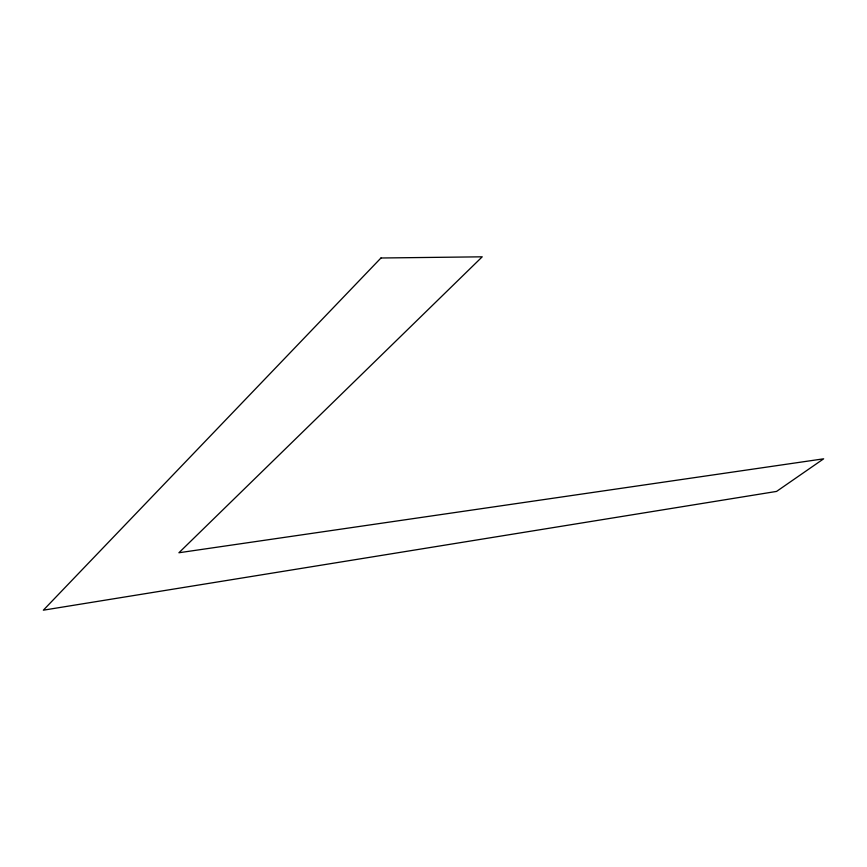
<?xml version="1.0" encoding="UTF-8"?>
<svg xmlns="http://www.w3.org/2000/svg" width="867" height="867" viewBox="0 0 867 867"><rect width="100%" height="100%" fill="white"/><g stroke="black" fill="none" stroke-linecap="round" stroke-linejoin="round"><path stroke-width="1.3" d="M380.96 257.998L43.35 610.184L776.572 491.416L823.65 458.816L178.916 552.756L482.225 256.816L380.96 257.998"/></g></svg>
